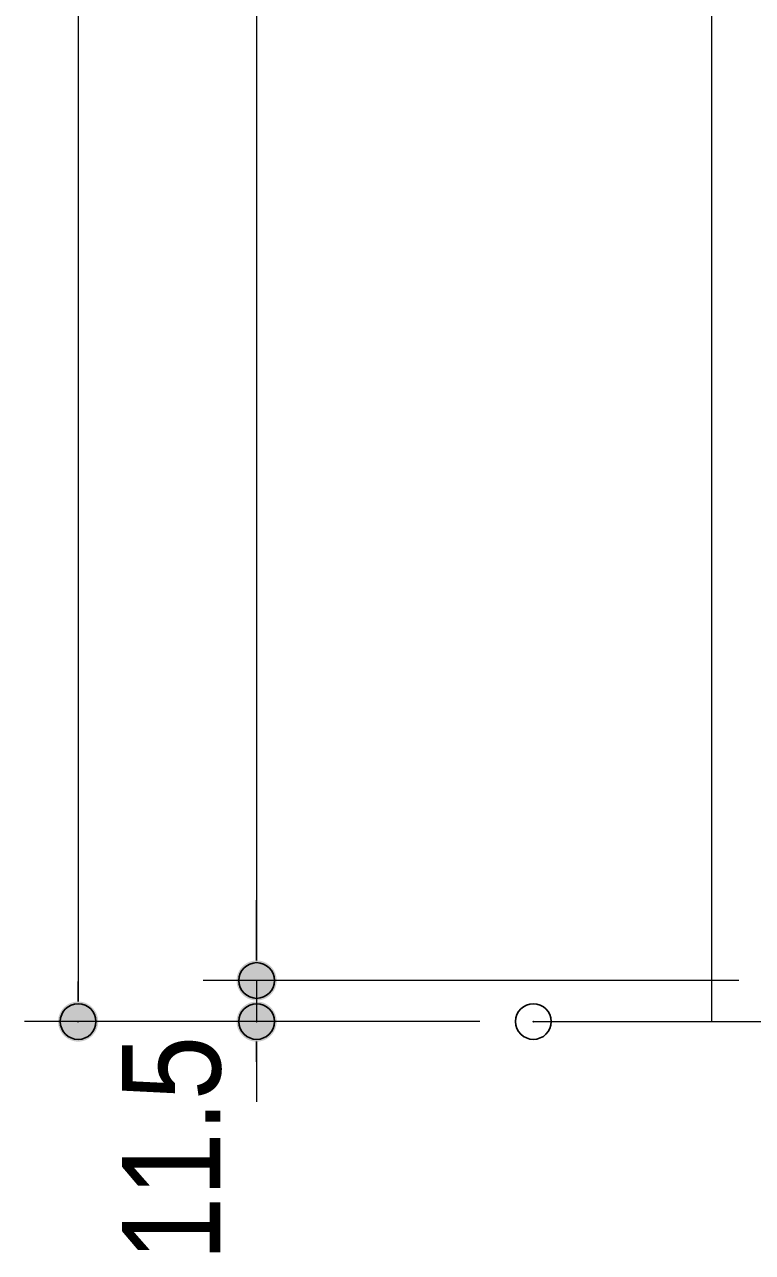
# Model space of a CAD drawing. Units: millimetres, scale not verified. Extents: x -4547 to 4547, y -2305 to 2305.
# Drawn here: x -629.4 to -425.5, y -1750.6 to -1406.6 of the extents above; entities that cross this region are included whole.
import ezdxf
from ezdxf.enums import TextEntityAlignment as Align

# ---------------------------------------------------------------- set-up
doc = ezdxf.new("R2010")
doc.units = ezdxf.units.MM
doc.header["$LTSCALE"] = 20
doc.header["$PDMODE"] = 32
doc.header["$PDSIZE"] = 10
for name, color, linetype, lineweight in [('0-0_3一般', 7, 'Continuous', 15), ('0-1_2寸法-1', 7, 'Continuous', 15), ('0-2_0', 7, 'Continuous', 25), ('0-4_2寸法-2', 7, 'Continuous', 15)]:
    doc.layers.add(name, color=color, linetype=linetype, lineweight=lineweight)
doc.layers.add('0-3_Defpoints', color=7, linetype='Continuous')
doc.styles.add('ＭＳ Ｐゴシック', font='')
doc.styles.get('ＭＳ Ｐゴシック').set_extended_font_data('MS PGothic')

# ---------------------------------------------------------------- blocks, each defined once
blk = doc.blocks.new('グループ-30')
at = {"layer": '0-0_3一般'}
for p, q in [((18075.5, -33290), (18075.5, 14770)), ((17075.5, -33290), (19255.5, -33290))]:
    blk.add_line(p, q, dxfattribs=at)
blk = doc.blocks.new('グループ-35')
at = {"layer": '0-0_3一般'}
blk.add_blockref('グループ-30', (0, 0), dxfattribs=at)
blk = doc.blocks.new('_Dot')
at = {"layer": '0-2_0'}
blk.add_line((-10, 0), (-20, 0), dxfattribs=at)
for points in [[(0, 0), (-8.09, 5.88), (-7.29, 6.85)], [(0, 0), (-7.29, 6.85), (-6.37, 7.71)], [(0, 0), (-6.37, 7.71), (-5.36, 8.44)], [(0, 0), (-5.36, 8.44), (-4.26, 9.05)], [(0, 0), (-4.26, 9.05), (-3.09, 9.51)], [(0, 0), (-3.09, 9.51), (-1.87, 9.82)], [(0, 0), (-1.87, 9.82), (-0.63, 9.98)], [(0, 0), (-0.63, 9.98), (0.63, 9.98)], [(0, 0), (0.63, 9.98), (1.87, 9.82)], [(0, 0), (1.87, 9.82), (3.09, 9.51)], [(0, 0), (3.09, 9.51), (4.26, 9.05)], [(0, 0), (4.26, 9.05), (5.36, 8.44)], [(0, 0), (5.36, 8.44), (6.37, 7.71)], [(0, 0), (6.37, 7.71), (7.29, 6.85)], [(0, 0), (7.29, 6.85), (8.09, 5.88)], [(0, 0), (-10, 0), (-9.92, 1.25)], [(0, 0), (-9.92, -1.25), (-10, 0)], [(0, 0), (-9.92, 1.25), (-9.69, 2.49)], [(0, 0), (-9.69, -2.49), (-9.92, -1.25)], [(0, 0), (-9.69, 2.49), (-9.3, 3.68)], [(0, 0), (-9.3, -3.68), (-9.69, -2.49)], [(0, 0), (-9.3, 3.68), (-8.76, 4.82)], [(0, 0), (-8.76, -4.82), (-9.3, -3.68)], [(0, 0), (-8.76, 4.82), (-8.09, 5.88)], [(0, 0), (-8.09, -5.88), (-8.76, -4.82)], [(0, 0), (-7.29, -6.85), (-8.09, -5.88)], [(0, 0), (-6.37, -7.71), (-7.29, -6.85)], [(0, 0), (-5.36, -8.44), (-6.37, -7.71)], [(0, 0), (-4.26, -9.05), (-5.36, -8.44)], [(0, 0), (-3.09, -9.51), (-4.26, -9.05)], [(0, 0), (-1.87, -9.82), (-3.09, -9.51)], [(0, 0), (-0.63, -9.98), (-1.87, -9.82)], [(0, 0), (0.63, -9.98), (-0.63, -9.98)], [(0, 0), (8.09, 5.88), (8.76, 4.82)], [(0, 0), (8.76, 4.82), (9.3, 3.68)], [(0, 0), (9.3, 3.68), (9.69, 2.49)], [(0, 0), (9.69, 2.49), (9.92, 1.25)], [(0, 0), (9.92, 1.25), (10, 0)], [(0, 0), (1.87, -9.82), (0.63, -9.98)], [(0, 0), (3.09, -9.51), (1.87, -9.82)], [(0, 0), (4.26, -9.05), (3.09, -9.51)], [(0, 0), (5.36, -8.44), (4.26, -9.05)], [(0, 0), (6.37, -7.71), (5.36, -8.44)], [(0, 0), (7.29, -6.85), (6.37, -7.71)], [(0, 0), (8.09, -5.88), (7.29, -6.85)], [(0, 0), (8.76, -4.82), (8.09, -5.88)], [(0, 0), (9.3, -3.68), (8.76, -4.82)], [(0, 0), (9.69, -2.49), (9.3, -3.68)], [(0, 0), (9.92, -1.25), (9.69, -2.49)], [(0, 0), (10, 0), (9.92, -1.25)]]:
    blk.add_solid(points, dxfattribs=at)

msp = doc.modelspace()

# ---------------------------------------------------------------- linework, layer by layer
at = {"layer": '0-1_2寸法-1'}
for p, q in [((-614.35, 652.86), (-614.35, -1674.63)), ((-564.35, 604.36), (-564.35, -1663.13)), ((-429.35, -1674.39), (-579.35, -1674.39)), ((-579.35, -1685.89), (-629.35, -1685.89))]:
    msp.add_line(p, q, dxfattribs=at)
at = {"layer": '0-3_Defpoints'}
for p in [(-564.35, -1674.39), (-614.35, -1685.89), (-564.35, -1685.89), (-486.85, -1685.89)]:
    msp.add_point(p, dxfattribs=at)
at = {"layer": '0-4_2寸法-2'}
for p, q in [((-564.35, -1663.13), (-564.35, -1651.88)), ((-429.35, -1674.39), (-579.35, -1674.39)), ((-564.35, -1674.39), (-564.35, -1685.89)), ((-501.85, -1685.89), (-579.35, -1685.89)), ((-564.35, -1697.14), (-564.35, -1708.4))]:
    msp.add_line(p, q, dxfattribs=at)

# ---------------------------------------------------------------- block references
at = {"layer": '0-0_3一般', "xscale": 0.05, "yscale": 0.05}
msp.add_blockref('グループ-35', (-1340.62, -21.39), dxfattribs=at)
at = {"layer": '0-1_2寸法-1', "xscale": 0.5627563, "yscale": 0.5627563, "rotation": 270}
for p in [(-564.35, -1674.39), (-614.35, -1685.89)]:
    msp.add_blockref('_Dot', p, dxfattribs=at)
at = {"layer": '0-4_2寸法-2', "xscale": 0.5627563, "yscale": 0.5627563}
for p, rotation in [((-564.35, -1674.39), 270), ((-564.35, -1685.89), 90)]:
    msp.add_blockref('_Dot', p, dxfattribs=dict(at, rotation=rotation))

# ---------------------------------------------------------------- texts
at = {"layer": '0-4_2寸法-2', "style": 'ＭＳ Ｐゴシック', "width": 0.9}
msp.add_text('11.5', height=27.57, rotation=90, dxfattribs=at).set_placement((-566.21, -1753.05), align=Align.BOTTOM_LEFT)

doc.saveas('drawing.dxf')
